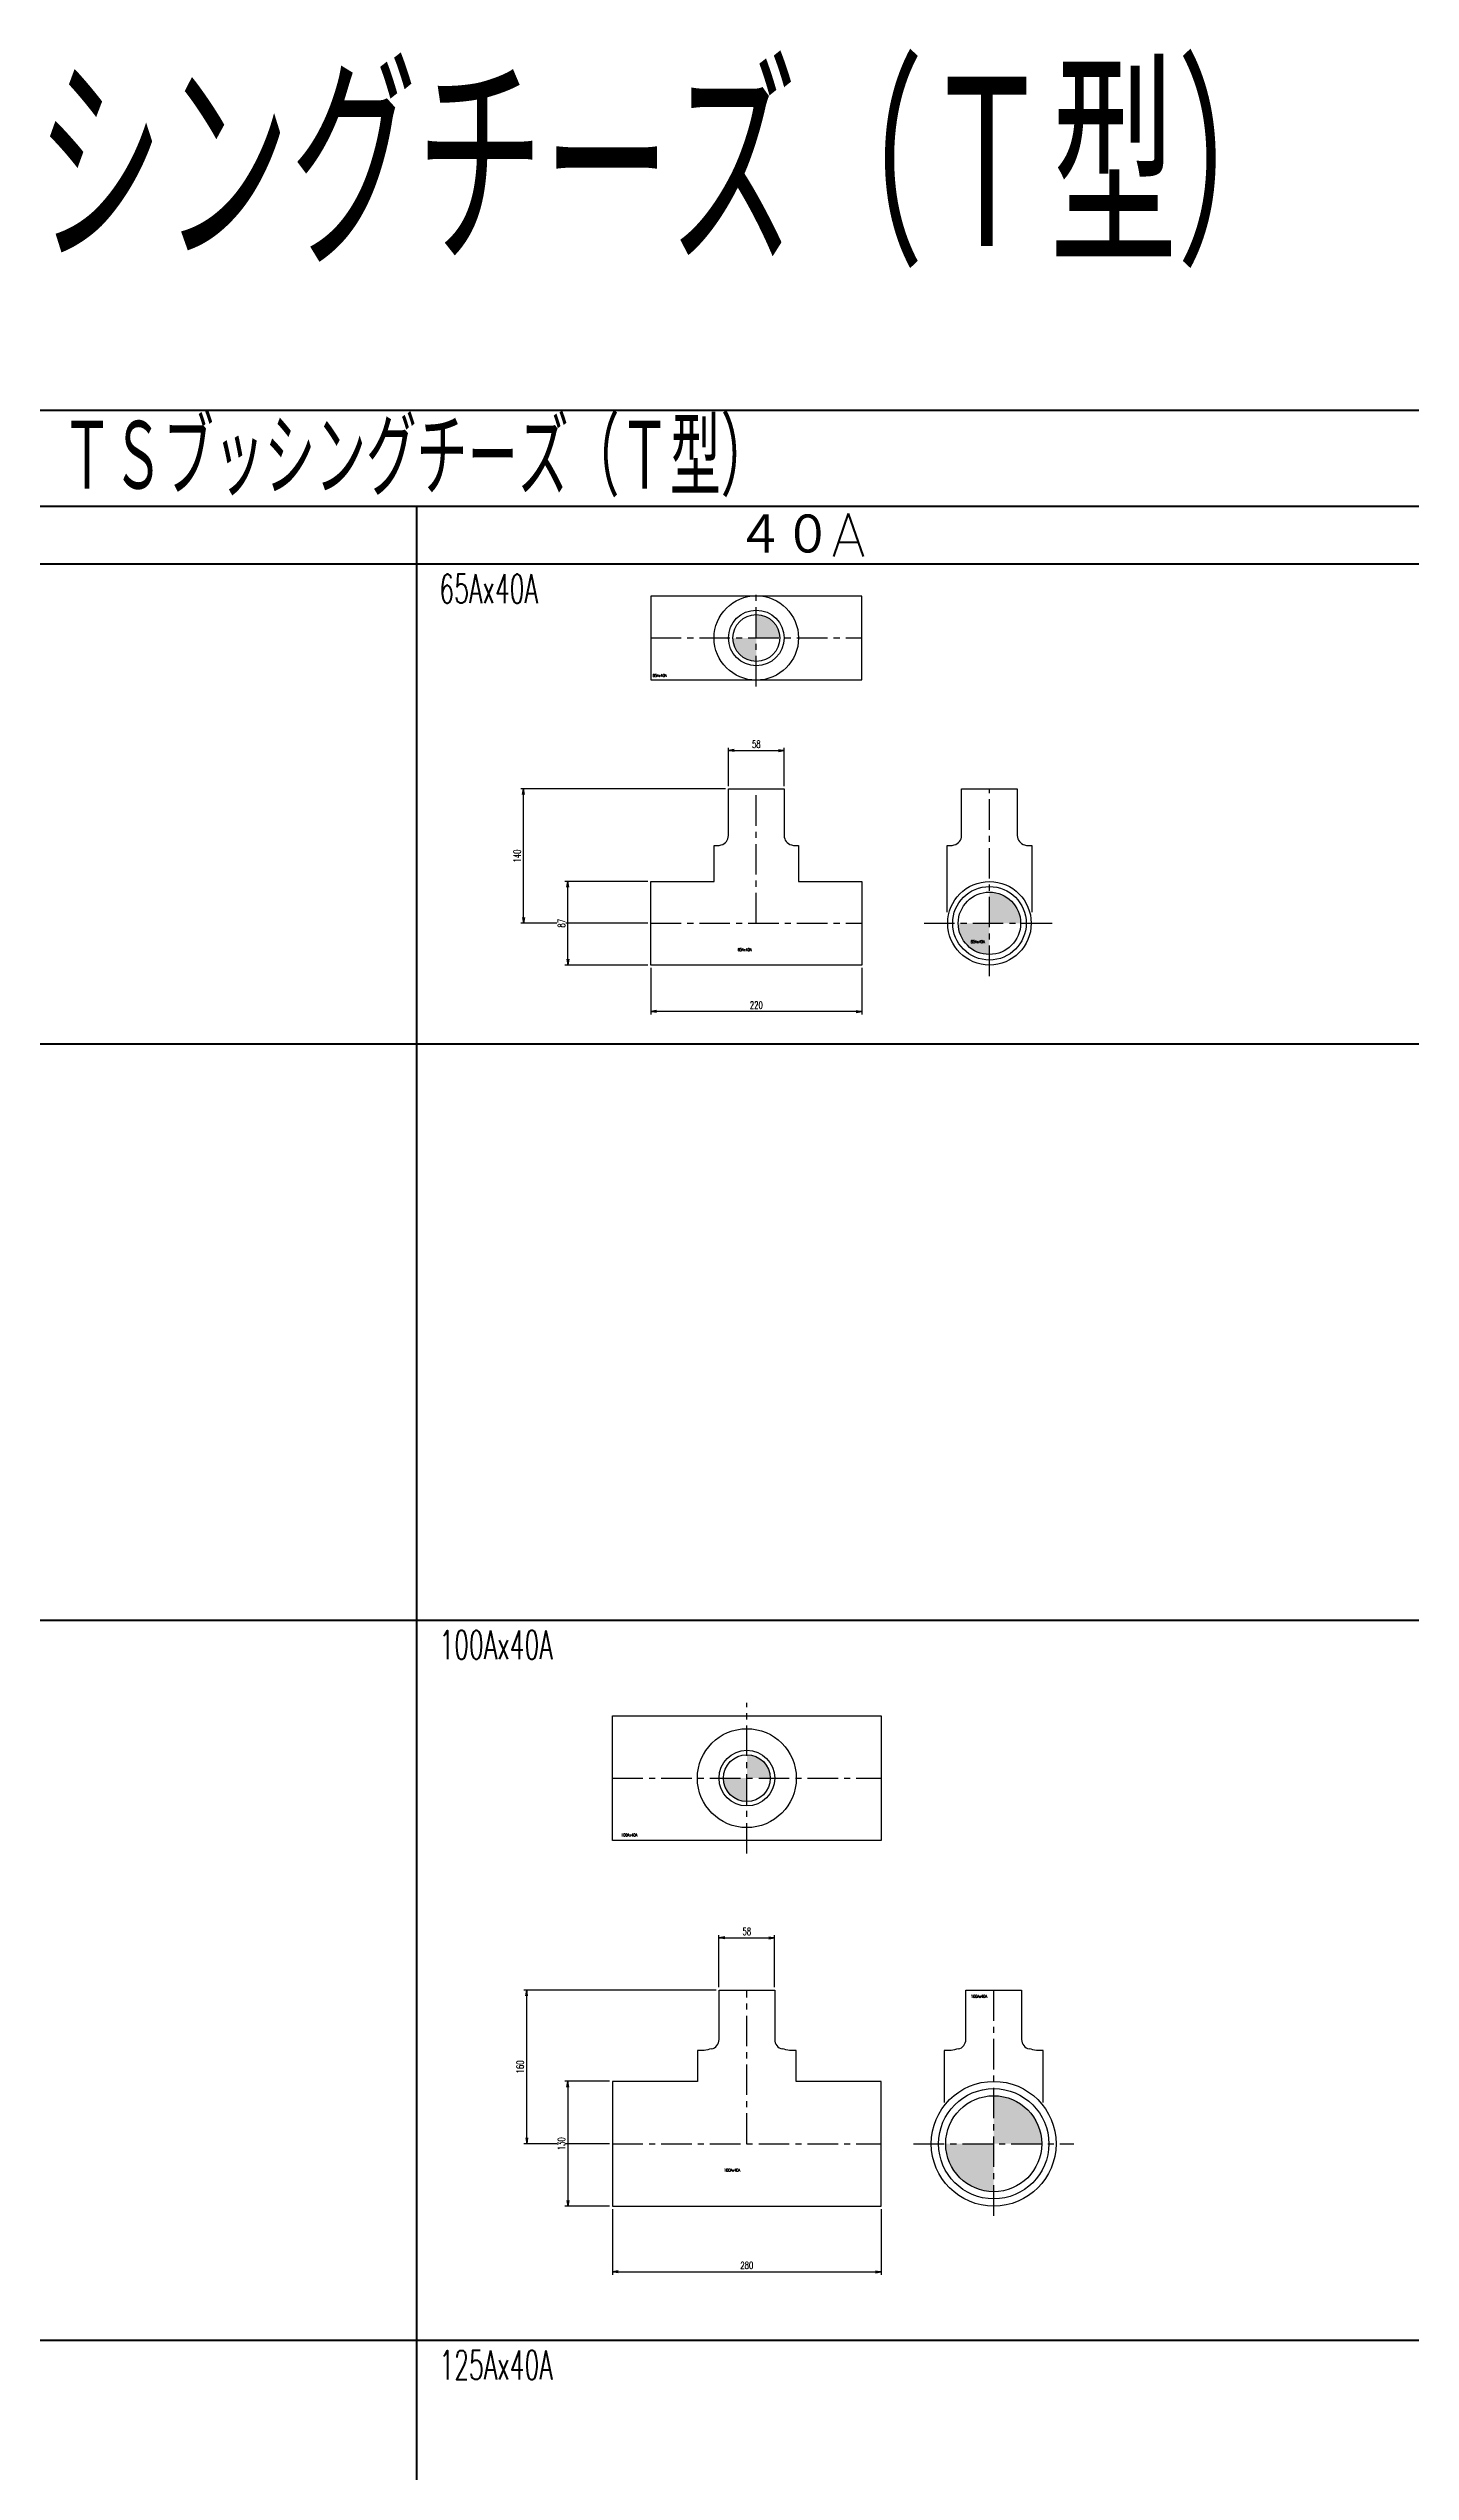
# Model space of a CAD drawing. Header units: millimetres. Extents: x 1711 to 90196, y -23291 to 8516.
# Drawn here: x 76552 to 77971, y -539 to 1984 of the extents above; entities that cross this region are included whole.
import ezdxf
from ezdxf.enums import TextEntityAlignment as Align

# ---------------------------------------------------------------- set-up
doc = ezdxf.new("R2010")
doc.units = ezdxf.units.MM
doc.header["$PDMODE"] = 35
doc.linetypes.add('CENTER', pattern=[50.8, 31.75, -6.35, 6.35, -6.35])
doc.layers.add('line', color=153, linetype='Continuous', lineweight=50)
for name, color, linetype in [('TEXT', 7, 'Continuous'), ('寸法', 2, 'Continuous'), ('配管-CVP', 4, 'Continuous'), ('＃配管（PVC)', 21, 'Continuous')]:
    doc.layers.add(name, color=color, linetype=linetype)
doc.styles.add('kpk', font='romans.shx', dxfattribs={"width": 0.7, "bigfont": 'extfont2.shx'})
doc.styles.get("Standard").update_dxf_attribs({"font": 'romans.shx', "bigfont": 'extfont.shx'})
doc.dimstyles.new('KPK-3', dxfattribs={"dimscale": 3, "dimtxt": 2.5, "dimasz": 2, "dimexe": 1, "dimexo": 1, "dimgap": 1, "dimtad": 3, "dimdec": 1, "dimdsep": 46, "dimtxsty": 'kpk', "dimblk": 'OPEN', "dimcen": 2.5, "dimclrd": 2, "dimclre": 2, "dimclrt": 4, "dimadec": 1, "dimazin": 2, "dimtfac": 1, "dimtdec": 1, "dimtmove": 0, "dimatfit": 2, "dimldrblk": 'OPEN', "dimfxl": 0, "dimlwd": -1, "dimlwe": -1, "dimarcsym": 0})

# ---------------------------------------------------------------- blocks, each defined once
blk = doc.blocks.new('_Open')
at = {"color": 0, "linetype": 'ByBlock', "lineweight": -2}
for p, q in [((-1, 0.17), (0, 0)), ((-1, -0.17), (0, 0)), ((0, 0), (-1, 0))]:
    blk.add_line(p, q, dxfattribs=at)
blk = doc.blocks.new('*D2106')
at = {"layer": 'Defpoints', "color": 0, "transparency": 16777216}
for p in [(77047.3, 1213.2), (77260.7, 1213.2), (77179.7, 1073.2)]:
    blk.add_point(p, dxfattribs=at)
at = {"layer": '寸法', "color": 2, "transparency": 16777216}
for p, q in [((77257.7, 1213.2), (77044.3, 1213.2)), ((77047.3, 1079.2), (77047.3, 1207.2)), ((77176.7, 1073.2), (77044.3, 1073.2))]:
    blk.add_line(p, q, dxfattribs=at)
at = {"layer": '寸法', "color": 2, "transparency": 16777216, "xscale": 6, "yscale": 6, "zscale": 6}
for p, rotation in [((77047.3, 1213.2), 90), ((77047.3, 1073.2), 270)]:
    blk.add_blockref('_Open', p, dxfattribs=dict(at, rotation=rotation))
at = {"layer": '寸法', "color": 4, "transparency": 16777216, "insert": (77040.6, 1143.2), "char_height": 7.5, "attachment_point": 5, "rotation": 90, "style": 'kpk', "bg_fill": 3, "box_fill_scale": 1.1, "bg_fill_color": 256, "bg_fill_true_color": 13158600, "bg_fill_transparency": 0}
blk.add_mtext('140', dxfattribs=at)
blk = doc.blocks.new('*D2107')
at = {"layer": 'Defpoints', "color": 0, "transparency": 16777216}
for p in [(77093.4, 1116.7), (77179.7, 1116.7), (77179.7, 1029.7)]:
    blk.add_point(p, dxfattribs=at)
at = {"layer": '寸法', "color": 2, "transparency": 16777216}
for p, q in [((77176.7, 1116.7), (77090.4, 1116.7)), ((77093.4, 1035.7), (77093.4, 1110.7)), ((77176.7, 1029.7), (77090.4, 1029.7))]:
    blk.add_line(p, q, dxfattribs=at)
at = {"layer": '寸法', "color": 2, "transparency": 16777216, "xscale": 6, "yscale": 6, "zscale": 6}
for p, rotation in [((77093.4, 1116.7), 90), ((77093.4, 1029.7), 270)]:
    blk.add_blockref('_Open', p, dxfattribs=dict(at, rotation=rotation))
at = {"layer": '寸法', "color": 4, "transparency": 16777216, "insert": (77086.7, 1073.2), "char_height": 7.5, "attachment_point": 5, "rotation": 90, "style": 'kpk', "bg_fill": 3, "box_fill_scale": 1.1, "bg_fill_color": 256, "bg_fill_true_color": 13158600, "bg_fill_transparency": 0}
blk.add_mtext('87', dxfattribs=at)
blk = doc.blocks.new('*D2108')
at = {"layer": 'Defpoints', "color": 0, "transparency": 16777216}
for p in [(77318.7, 1253.1), (77260.7, 1213.2), (77318.7, 1213.2)]:
    blk.add_point(p, dxfattribs=at)
at = {"layer": '寸法', "color": 2, "transparency": 16777216}
for p, q in [((77260.7, 1216.2), (77260.7, 1256.1)), ((77266.7, 1253.1), (77312.7, 1253.1)), ((77318.7, 1216.2), (77318.7, 1256.1))]:
    blk.add_line(p, q, dxfattribs=at)
at = {"layer": '寸法', "color": 2, "transparency": 16777216, "xscale": 6, "yscale": 6, "zscale": 6, "rotation": 180}
blk.add_blockref('_Open', (77260.7, 1253.1), dxfattribs=at)
at = {"layer": '寸法', "color": 2, "transparency": 16777216, "xscale": 6, "yscale": 6, "zscale": 6}
blk.add_blockref('_Open', (77318.7, 1253.1), dxfattribs=at)
at = {"layer": '寸法', "color": 4, "transparency": 16777216, "insert": (77289.7, 1259.8), "char_height": 7.5, "attachment_point": 5, "style": 'kpk', "bg_fill": 3, "box_fill_scale": 1.1, "bg_fill_color": 256, "bg_fill_true_color": 13158600, "bg_fill_transparency": 0}
blk.add_mtext('58', dxfattribs=at)
blk = doc.blocks.new('*D2109')
at = {"layer": 'Defpoints', "color": 0, "transparency": 16777216}
for p in [(77179.7, 1029.7), (77399.7, 1029.7), (77179.7, 981.2)]:
    blk.add_point(p, dxfattribs=at)
at = {"layer": '寸法', "color": 2, "transparency": 16777216}
for p, q in [((77179.7, 1026.7), (77179.7, 978.2)), ((77399.7, 1026.7), (77399.7, 978.2)), ((77393.7, 981.2), (77185.7, 981.2))]:
    blk.add_line(p, q, dxfattribs=at)
at = {"layer": '寸法', "color": 2, "transparency": 16777216, "xscale": 6, "yscale": 6, "zscale": 6, "rotation": 180}
blk.add_blockref('_Open', (77179.7, 981.2), dxfattribs=at)
at = {"layer": '寸法', "color": 2, "transparency": 16777216, "xscale": 6, "yscale": 6, "zscale": 6}
blk.add_blockref('_Open', (77399.7, 981.2), dxfattribs=at)
at = {"layer": '寸法', "color": 4, "transparency": 16777216, "insert": (77289.7, 988), "char_height": 7.5, "attachment_point": 5, "style": 'kpk', "bg_fill": 3, "box_fill_scale": 1.1, "bg_fill_color": 256, "bg_fill_true_color": 13158600, "bg_fill_transparency": 0}
blk.add_mtext('220', dxfattribs=at)
blk = doc.blocks.new('*D2133')
at = {"layer": 'Defpoints', "color": 0, "transparency": 16777216}
for p in [(77050.5, -37.9), (77250.8, -37.9), (77139.8, -197.9)]:
    blk.add_point(p, dxfattribs=at)
at = {"layer": '寸法', "color": 2, "transparency": 16777216}
for p, q in [((77247.8, -37.9), (77047.5, -37.9)), ((77050.5, -191.9), (77050.5, -43.9)), ((77136.8, -197.9), (77047.5, -197.9))]:
    blk.add_line(p, q, dxfattribs=at)
at = {"layer": '寸法', "color": 2, "transparency": 16777216, "xscale": 6, "yscale": 6, "zscale": 6}
for p, rotation in [((77050.5, -37.9), 90), ((77050.5, -197.9), 270)]:
    blk.add_blockref('_Open', p, dxfattribs=dict(at, rotation=rotation))
at = {"layer": '寸法', "color": 4, "transparency": 16777216, "insert": (77043.7, -117.9), "char_height": 7.5, "attachment_point": 5, "rotation": 90, "style": 'kpk', "bg_fill": 3, "box_fill_scale": 1.1, "bg_fill_color": 256, "bg_fill_true_color": 13158600, "bg_fill_transparency": 0}
blk.add_mtext('160', dxfattribs=at)
blk = doc.blocks.new('*D2134')
at = {"layer": 'Defpoints', "color": 0, "transparency": 16777216}
for p in [(77139.8, -132.9), (77093.4, -262.9), (77139.8, -262.9)]:
    blk.add_point(p, dxfattribs=at)
at = {"layer": '寸法', "color": 2, "transparency": 16777216}
for p, q in [((77136.8, -132.9), (77090.4, -132.9)), ((77093.4, -138.9), (77093.4, -256.9)), ((77136.8, -262.9), (77090.4, -262.9))]:
    blk.add_line(p, q, dxfattribs=at)
at = {"layer": '寸法', "color": 2, "transparency": 16777216, "xscale": 6, "yscale": 6, "zscale": 6}
for p, rotation in [((77093.4, -132.9), 90), ((77093.4, -262.9), 270)]:
    blk.add_blockref('_Open', p, dxfattribs=dict(at, rotation=rotation))
at = {"layer": '寸法', "color": 4, "transparency": 16777216, "insert": (77086.7, -197.9), "char_height": 7.5, "attachment_point": 5, "rotation": 90, "style": 'kpk', "bg_fill": 3, "box_fill_scale": 1.1, "bg_fill_color": 256, "bg_fill_true_color": 13158600, "bg_fill_transparency": 0}
blk.add_mtext('130', dxfattribs=at)
blk = doc.blocks.new('*D2135')
at = {"layer": 'Defpoints', "color": 0, "transparency": 16777216}
for p in [(77139.8, -262.9), (77419.8, -262.9), (77419.8, -331.4)]:
    blk.add_point(p, dxfattribs=at)
at = {"layer": '寸法', "color": 2, "transparency": 16777216}
for p, q in [((77139.8, -265.9), (77139.8, -334.4)), ((77419.8, -265.9), (77419.8, -334.4)), ((77145.8, -331.4), (77413.8, -331.4))]:
    blk.add_line(p, q, dxfattribs=at)
at = {"layer": '寸法', "color": 2, "transparency": 16777216, "xscale": 6, "yscale": 6, "zscale": 6, "rotation": 180}
blk.add_blockref('_Open', (77139.8, -331.4), dxfattribs=at)
at = {"layer": '寸法', "color": 2, "transparency": 16777216, "xscale": 6, "yscale": 6, "zscale": 6}
blk.add_blockref('_Open', (77419.8, -331.4), dxfattribs=at)
at = {"layer": '寸法', "color": 4, "transparency": 16777216, "insert": (77279.8, -324.6), "char_height": 7.5, "attachment_point": 5, "style": 'kpk', "bg_fill": 3, "box_fill_scale": 1.1, "bg_fill_color": 256, "bg_fill_true_color": 13158600, "bg_fill_transparency": 0}
blk.add_mtext('280', dxfattribs=at)
blk = doc.blocks.new('*D2136')
at = {"layer": 'Defpoints', "color": 0, "transparency": 16777216}
for p in [(77308.8, 16.4), (77250.8, -37.9), (77308.8, -37.9)]:
    blk.add_point(p, dxfattribs=at)
at = {"layer": '寸法', "color": 2, "transparency": 16777216}
for p, q in [((77250.8, -34.9), (77250.8, 19.4)), ((77256.8, 16.4), (77302.8, 16.4)), ((77308.8, -34.9), (77308.8, 19.4))]:
    blk.add_line(p, q, dxfattribs=at)
at = {"layer": '寸法', "color": 2, "transparency": 16777216, "xscale": 6, "yscale": 6, "zscale": 6, "rotation": 180}
blk.add_blockref('_Open', (77250.8, 16.4), dxfattribs=at)
at = {"layer": '寸法', "color": 2, "transparency": 16777216, "xscale": 6, "yscale": 6, "zscale": 6}
blk.add_blockref('_Open', (77308.8, 16.4), dxfattribs=at)
at = {"layer": '寸法', "color": 4, "transparency": 16777216, "insert": (77279.8, 23.2), "char_height": 7.5, "attachment_point": 5, "style": 'kpk', "bg_fill": 3, "box_fill_scale": 1.1, "bg_fill_color": 256, "bg_fill_true_color": 13158600, "bg_fill_transparency": 0}
blk.add_mtext('58', dxfattribs=at)
blk = doc.blocks.new('A$C8e9c73af')
at = {"layer": 'line'}
for p, q in [((0, 0), (8860, 0)), ((4460, -100), (4460, -5360))]:
    blk.add_line(p, q, dxfattribs=at)
for points in [[(1160, -5360), (60, -5360), (0, -5360), (0, 0), (60, -160), (0, -160), (60, -160), (1160, -160), (2260, -160), (3360, -160), (4460, -160), (5560, -160), (6660, -160), (7760, -160), (8860, -160)], [(2260, -5360), (2260, -100), (3360, -100), (4460, -100), (5560, -100), (6660, -100), (7760, -100), (8860, -100)], [(0, -660), (60, -660), (1160, -660), (2260, -660), (3360, -660), (4460, -660), (5560, -660), (6660, -660), (7760, -660), (8860, -660), (8920, -660), (10020, -660), (11120, -660), (12220, -660), (13320, -660), (14420, -660), (15520, -660), (16620, -660), (17720, -660)], [(0, -1260), (60, -1260), (1160, -1260), (2260, -1260), (3360, -1260), (4460, -1260), (5560, -1260), (6660, -1260), (7760, -1260), (8860, -1260), (8920, -1260), (10020, -1260), (11120, -1260), (12220, -1260), (13320, -1260), (14420, -1260), (15520, -1260), (16620, -1260), (17720, -1260)], [(0, -2010), (60, -2010), (1160, -2010), (2260, -2010), (3360, -2010), (4460, -2010), (5560, -2010), (6660, -2010), (7760, -2010), (8860, -2010), (8920, -2010), (10020, -2010), (11120, -2010), (12220, -2010), (13320, -2010), (14420, -2010), (15520, -2010), (16620, -2010), (17720, -2010)]]:
    blk.add_lwpolyline(points, dxfattribs=at)
for s, insert, char_height, attachment_point in [('{\\W0.6;ＴＳブッシングチーズ（Ｔ型）}', (4460, -50), 80, 5), ('４０A', (4860, -130), 45, 5), ('{\\W0.6;65Ax40A}', (4483.6, -185.9), 30, 4), ('{\\W0.6;100Ax40A}', (4483.6, -1285.9), 30, 4), ('{\\W0.6;125Ax40A}', (4483.6, -2035.9), 30, 4)]:
    blk.add_mtext(s, dxfattribs=dict(at, insert=insert, char_height=char_height, attachment_point=attachment_point))
blk = doc.blocks.new('65Ax40A-TS_BT『Ｔ型』-上面')
at = {"layer": '＃配管（PVC)', "linetype": 'ByBlock'}
h = blk.add_hatch(color=252, dxfattribs=at)
h.dxf.hatch_style = 1
h.paths.add_polyline_path([(0, 0), (24.4, 0, 0.414214), (0, 24.4)])
h.paths.add_polyline_path([(-24.4, 0, 0.414214), (0, -24.4), (0, 0)])
at = {"layer": '＃配管（PVC)', "color": 2, "linetype": 'CENTER'}
for p, q in [((0, -50.4), (0, 50.4)), ((-110, 0), (110, 0))]:
    blk.add_line(p, q, dxfattribs=at)
at = {"layer": '＃配管（PVC)', "color": 0, "linetype": 'ByBlock'}
blk.add_lwpolyline([(-110, 43.5), (-110, -43.5), (110, -43.5), (110, 43.5)], close=True, dxfattribs=at)
for radius in [44, 29, 24.4]:
    blk.add_circle((0, 0), radius, dxfattribs=at)
at = {"layer": '＃配管（PVC)', "color": 6, "style": 'kpk', "width": 0.7}
blk.add_text('65Ax40A', height=3, dxfattribs=at).set_placement((-100.6, -37.6), align=Align.TOP_CENTER)
blk = doc.blocks.new('65Ax40A-TS_BT『Ｔ型』-正面')
at = {"layer": '＃配管（PVC)', "color": 2, "linetype": 'CENTER'}
for p, q in [((0, 0), (0, 140)), ((-110, 0), (110, 0))]:
    blk.add_line(p, q, dxfattribs=at)
at = {"layer": '＃配管（PVC)', "color": 0, "linetype": 'ByBlock'}
blk.add_lwpolyline([(-110, 43.5), (-44, 43.5), (-44, 81), (-38.7, 81, -0.003679), (-36.6, 81.6, 0.343801), (-29, 91.3), (-29, 140), (29, 140), (29, 91.3, 0.343801), (36.6, 81.6, -0.003679), (38.7, 81), (44, 81), (44, 43.5), (110, 43.5), (110, -43.5), (-110, -43.5)], format="xyb", close=True, dxfattribs=at)
at = {"layer": '＃配管（PVC)', "color": 6, "style": 'kpk', "width": 0.7}
blk.add_text('65Ax40A', height=3, dxfattribs=at).set_placement((-12.1, -26), align=Align.TOP_CENTER)
blk = doc.blocks.new('65Ax40A-TS_BT『Ｔ型』-側面')
at = {"layer": '＃配管（PVC)', "linetype": 'ByBlock'}
h = blk.add_hatch(color=252, dxfattribs=at)
h.dxf.hatch_style = 1
h.paths.add_polyline_path([(0, 0), (32.5, 0, 0.414214), (0, 32.5)])
h.paths.add_polyline_path([(0, 0), (-32.5, 0, 0.414214), (0, -32.5)])
at = {"layer": '＃配管（PVC)', "color": 2, "linetype": 'CENTER'}
for p, q in [((0, -55), (0, 140)), ((-68.1, 0), (68.1, 0))]:
    blk.add_line(p, q, dxfattribs=at)
at = {"layer": '＃配管（PVC)', "color": 0, "linetype": 'ByBlock'}
blk.add_lwpolyline([(-44, 11.6), (-44, 81), (-38.7, 81, -0.003679), (-36.6, 81.6, 0.343801), (-29, 91.3), (-29, 140), (29, 140), (29, 91.3, 0.343801), (36.6, 81.6, -0.003679), (38.7, 81), (44, 81), (44, 11.6)], format="xyb", dxfattribs=at)
for radius in [43.5, 38.3, 32.5]:
    blk.add_circle((0, 0), radius, dxfattribs=at)
at = {"layer": '＃配管（PVC)', "color": 6, "style": 'kpk', "width": 0.7}
blk.add_text('65Ax40A', height=3, dxfattribs=at).set_placement((-12.1, -17.7), align=Align.TOP_CENTER)
blk = doc.blocks.new('100Ax40A-TS_BT『Ｔ型』-上面')
at = {"layer": '＃配管（PVC)', "linetype": 'ByBlock'}
h = blk.add_hatch(color=252, dxfattribs=at)
h.dxf.hatch_style = 1
h.paths.add_polyline_path([(0, 0), (24.4, 0, 0.414214), (0, 24.4)])
h.paths.add_polyline_path([(-24.4, 0, 0.414214), (0, -24.4), (0, 0)])
at = {"layer": '＃配管（PVC)', "color": 2, "linetype": 'CENTER'}
for p, q in [((0, -78.5), (0, 78.5)), ((-140, 0), (140, 0))]:
    blk.add_line(p, q, dxfattribs=at)
at = {"layer": '＃配管（PVC)', "color": 0, "linetype": 'ByBlock'}
blk.add_lwpolyline([(-140, 65), (140, 65), (140, -65), (-140, -65)], close=True, dxfattribs=at)
for radius in [51.5, 29, 24.4]:
    blk.add_circle((0, 0), radius, dxfattribs=at)
at = {"layer": '＃配管（PVC)', "color": 6, "style": 'kpk', "width": 0.7}
blk.add_text('100Ax40A', height=3, dxfattribs=at).set_placement((-122.5, -57.8), align=Align.TOP_CENTER)
blk = doc.blocks.new('100Ax40A-TS_BT『Ｔ型』-正面')
at = {"layer": '＃配管（PVC)', "color": 2, "linetype": 'CENTER'}
for p, q in [((0, 0), (0, 160)), ((-140, 0), (140, 0))]:
    blk.add_line(p, q, dxfattribs=at)
at = {"layer": '＃配管（PVC)', "color": 0, "linetype": 'ByBlock'}
blk.add_lwpolyline([(-36.9, 98.8, 0.35488), (-29, 108.5), (-29, 160), (29, 160), (29, 108.5, 0.35488), (36.9, 98.8)], format="xyb", dxfattribs=at)
blk.add_lwpolyline([(-44.5, 97), (-51.5, 97), (-51.5, 65), (-140, 65), (-140, -65), (140, -65), (140, 65), (51.5, 65), (51.5, 97), (44.5, 97)], dxfattribs=at)
for start, end in [(101.8449, 104.3132), (75.6868, 78.1551)]:
    blk.add_arc((0, -77.4), 180, start, end, dxfattribs=at)
at = {"layer": '＃配管（PVC)', "color": 6, "style": 'kpk', "width": 0.7}
blk.add_text('100Ax40A', height=3, dxfattribs=at).set_placement((-15.3, -26), align=Align.TOP_CENTER)
blk = doc.blocks.new('100Ax40A-TS_BT『Ｔ型』-側面')
at = {"layer": '＃配管（PVC)', "linetype": 'ByBlock'}
h = blk.add_hatch(color=252, dxfattribs=at)
h.dxf.hatch_style = 1
h.paths.add_polyline_path([(50, 0, 0.414214), (0, 50), (0, 0)])
h.paths.add_polyline_path([(-50, 0, 0.414214), (0, -50), (0, 0)])
at = {"layer": '＃配管（PVC)', "color": 2, "linetype": 'CENTER'}
for p, q in [((0, -75), (0, 160)), ((-83.4, 0), (83.4, 0))]:
    blk.add_line(p, q, dxfattribs=at)
at = {"layer": '＃配管（PVC)', "color": 0, "linetype": 'ByBlock'}
blk.add_lwpolyline([(-36.9, 98.8, 0.35488), (-29, 108.5), (-29, 160), (29, 160), (29, 108.5, 0.35488), (36.9, 98.8)], format="xyb", dxfattribs=at)
for points in [[(-44.5, 97), (-51.5, 97), (-51.5, 42.9)], [(51.5, 42.9), (51.5, 97), (44.5, 97)]]:
    blk.add_lwpolyline(points, dxfattribs=at)
for radius in [65, 57.4, 50]:
    blk.add_circle((0, 0), radius, dxfattribs=at)
for start, end in [(101.8449, 104.3132), (75.6868, 78.1551)]:
    blk.add_arc((0, -77.4), 180, start, end, dxfattribs=at)
at = {"layer": '＃配管（PVC)', "color": 6, "style": 'kpk', "width": 0.7}
blk.add_text('100Ax40A', height=3, dxfattribs=at).set_placement((-15.3, 155.1), align=Align.TOP_CENTER)

msp = doc.modelspace()

# ---------------------------------------------------------------- block references
at = {"layer": '配管-CVP', "linetype": 'ByBlock'}
for name, p in [('65Ax40A-TS_BT『Ｔ型』-上面', (77289.6667, 1370.3956)), ('65Ax40A-TS_BT『Ｔ型』-側面', (77532.5158, 1073.2428)), ('100Ax40A-TS_BT『Ｔ型』-上面', (77279.8382, 182.8706)), ('100Ax40A-TS_BT『Ｔ型』-側面', (77536.9782, -197.9266))]:
    msp.add_blockref(name, p, dxfattribs=at)

# ---------------------------------------------------------------- texts
at = {"layer": 'TEXT', "color": 6, "insert": (76935.9035, 1857.5677), "char_height": 200, "attachment_point": 5}
msp.add_mtext('{\\W0.6;ＴＳブッシングチーズ（Ｔ型）}', dxfattribs=at)

# ---------------------------------------------------------------- dimensions: what is measured, and where the dimension line sits
at = {"layer": '寸法'}
for base, p1, p2, picture, middle in [((77047.3455, 1213.2428), (77179.6667, 1073.2428), (77260.6667, 1213.2428), '*D2106', (77040.5955, 1143.2428)), ((77050.4913, -37.9266), (77139.8382, -197.9266), (77250.8382, -37.9266), '*D2133', (77043.7413, -117.9266))]:
    dim = msp.add_linear_dim(base=base, p1=p1, p2=p2, angle=90, dimstyle='KPK-3', dxfattribs=at)
    dim.commit()
    dim.dimension.update_dxf_attribs({"geometry": picture, "text_midpoint": middle})

# ---------------------------------------------------------------- next in the draw order: dimensions: what is measured, and where the dimension line sits
for base, p1, p2, picture, middle in [((77318.6667, 1253.0664), (77260.6667, 1213.2428), (77318.6667, 1213.2428), '*D2108', (77289.6667, 1259.8164)), ((77308.8382, 16.4419), (77250.8382, -37.9266), (77308.8382, -37.9266), '*D2136', (77279.8382, 23.1919))]:
    dim = msp.add_linear_dim(base=base, p1=p1, p2=p2, dimstyle='KPK-3', dxfattribs=at)
    dim.commit()
    dim.dimension.update_dxf_attribs({"geometry": picture, "text_midpoint": middle})
for base, p1, p2, picture, middle in [((77093.4409, 1116.7428), (77179.6667, 1029.7428), (77179.6667, 1116.7428), '*D2107', (77086.6909, 1073.2428)), ((77093.4058, -262.9266), (77139.8382, -132.9266), (77139.8382, -262.9266), '*D2134', (77086.6558, -197.9266))]:
    dim = msp.add_linear_dim(base=base, p1=p1, p2=p2, angle=90, dimstyle='KPK-3', dxfattribs=at)
    dim.commit()
    dim.dimension.update_dxf_attribs({"geometry": picture, "text_midpoint": middle})

# ---------------------------------------------------------------- next in the draw order: dimensions: what is measured, and where the dimension line sits
for base, p1, p2, picture, middle in [((77179.6667, 981.2156), (77399.6667, 1029.7428), (77179.6667, 1029.7428), '*D2109', (77289.6667, 987.9656)), ((77419.8382, -331.3596), (77139.8382, -262.9266), (77419.8382, -262.9266), '*D2135', (77279.8382, -324.6096))]:
    dim = msp.add_linear_dim(base=base, p1=p1, p2=p2, dimstyle='KPK-3', dxfattribs=at)
    dim.commit()
    dim.dimension.update_dxf_attribs({"geometry": picture, "text_midpoint": middle})

# ---------------------------------------------------------------- next in the draw order: block references
at = {"layer": 'line'}
msp.add_blockref('A$C8e9c73af', (72475.9035, 1607.5677), dxfattribs=at)
at = {"layer": '配管-CVP', "linetype": 'ByBlock'}
for name, p in [('65Ax40A-TS_BT『Ｔ型』-正面', (77289.6667, 1073.2428)), ('100Ax40A-TS_BT『Ｔ型』-正面', (77279.8382, -197.9266))]:
    msp.add_blockref(name, p, dxfattribs=at)

doc.saveas('drawing.dxf')
